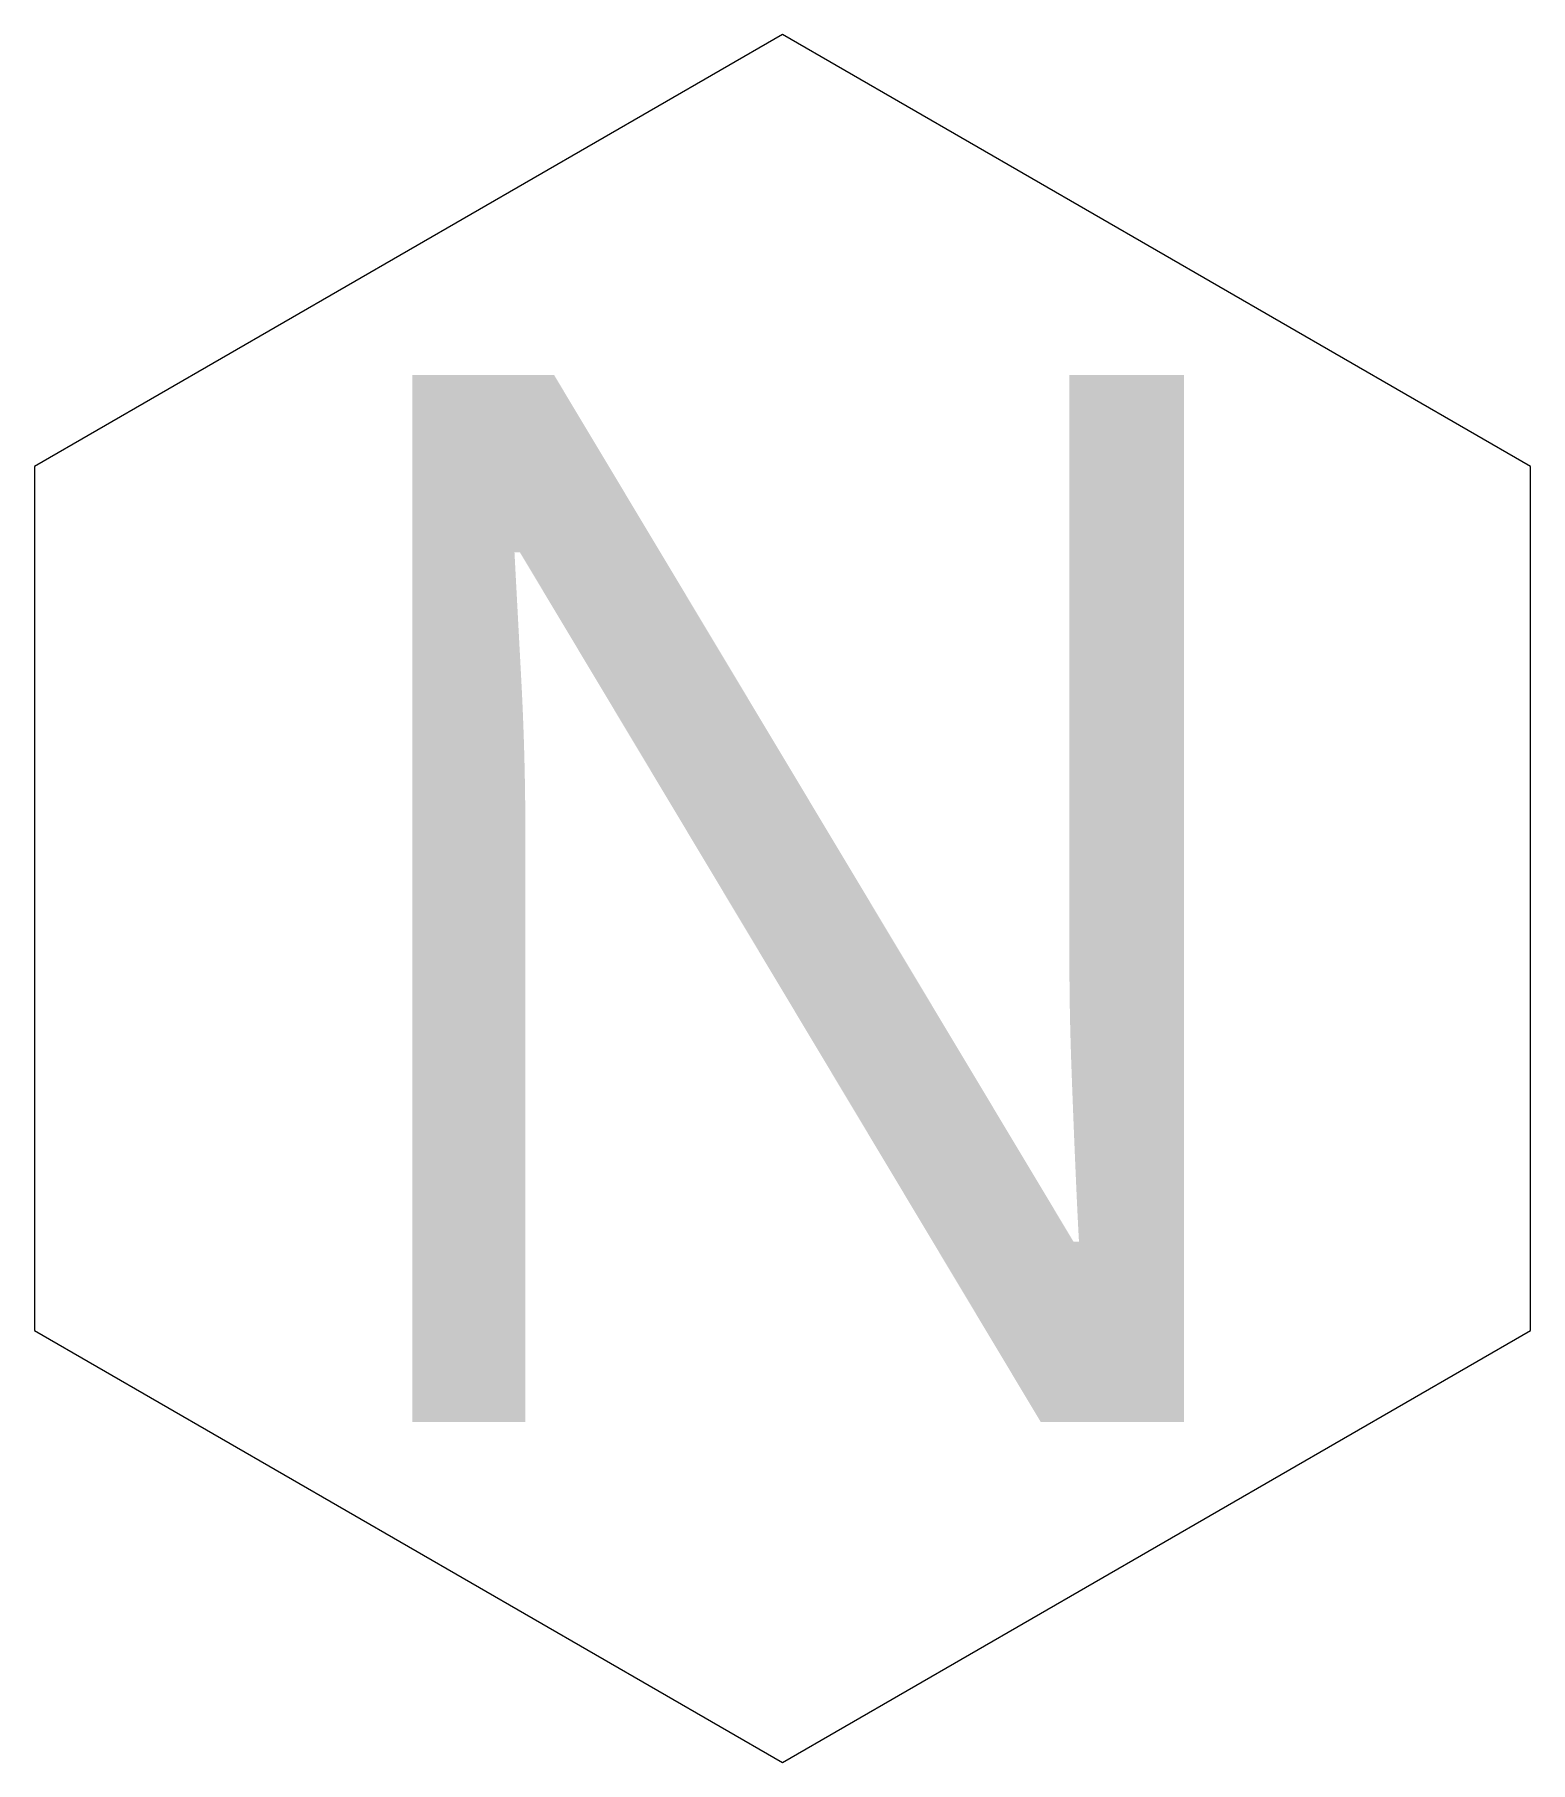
# Model space of a CAD drawing. Header units: millimetres. Extents: x 26 to 169, y -32 to 132.
import ezdxf

# ---------------------------------------------------------------- set-up
doc = ezdxf.new("R2010")
doc.units = ezdxf.units.MM
doc.layers.add('BORDER', color=7, linetype='Continuous')
doc.layers.add('TEXT', color=7, linetype='Continuous')
doc.styles.add('MDG_CJK', font='NotoSansSC-VF.ttf')

msp = doc.modelspace()

# ---------------------------------------------------------------- linework, layer by layer
at = {"layer": 'BORDER', "lineweight": 15}
for p, q in [((97.17, 132.5), (25.72, 91.25)), ((168.61, 91.25), (97.17, 132.5)), ((25.72, 91.25), (25.72, 8.75)), ((168.61, 8.75), (168.61, 91.25)), ((25.72, 8.75), (97.17, -32.5)), ((97.17, -32.5), (168.61, 8.75))]:
    msp.add_line(p, q, dxfattribs=at)

# ---------------------------------------------------------------- texts
at = {"layer": 'TEXT', "style": 'MDG_CJK'}
msp.add_text('N', height=100, dxfattribs=at).set_placement((49.16, 0))

doc.saveas('drawing.dxf')
